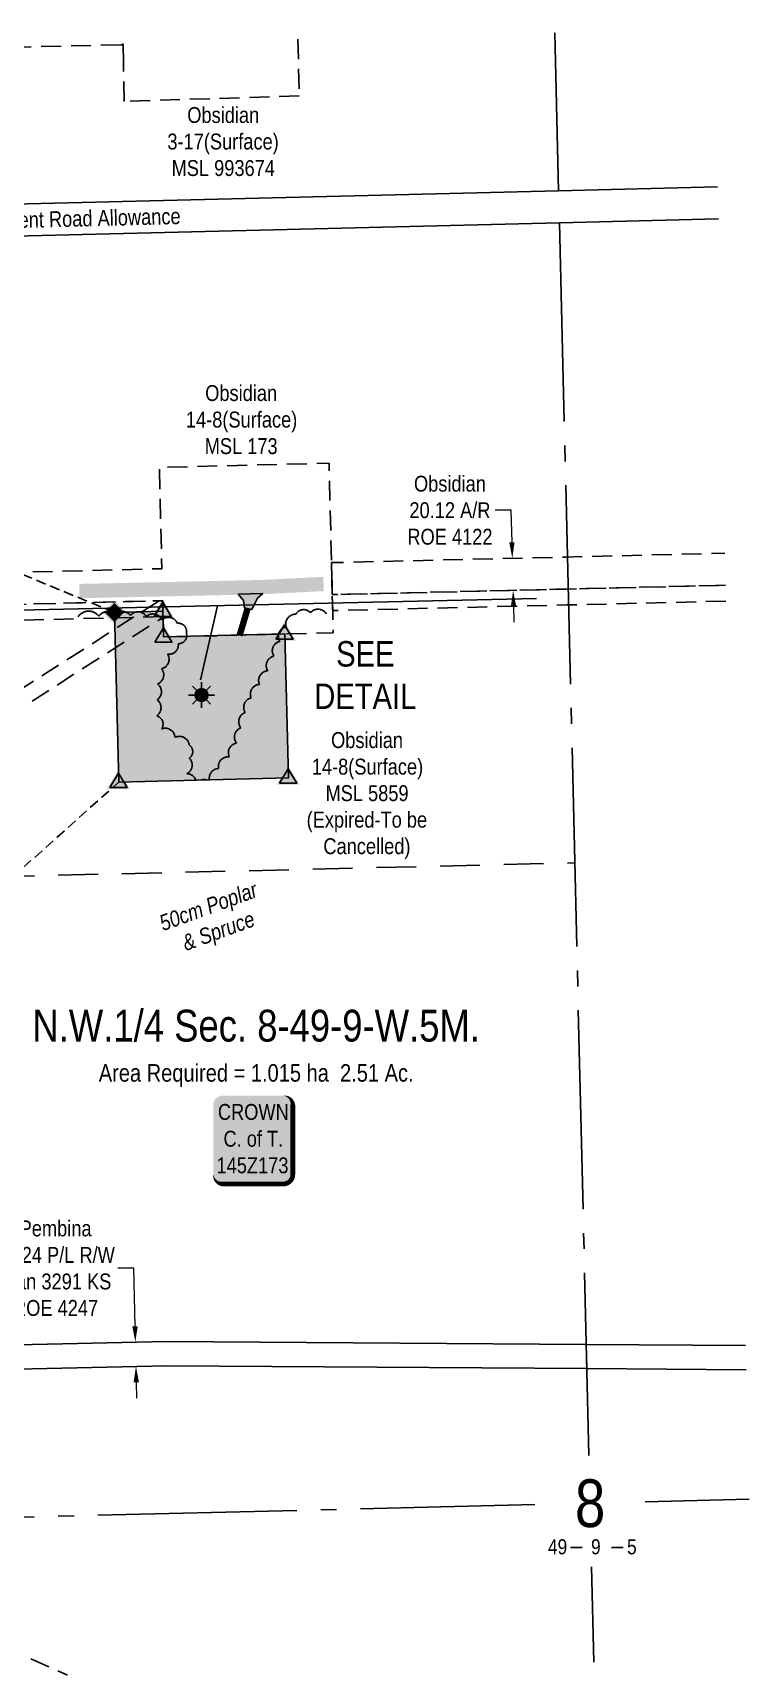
# Model space of a CAD drawing. Extents: x 611326 to 619223, y 5897357 to 5902021.
# Drawn here: x 614406 to 614856, y 5897369 to 5898401 of the extents above; entities that cross this region are included whole.
import ezdxf
from ezdxf.enums import TextEntityAlignment as Align

# ---------------------------------------------------------------- set-up
doc = ezdxf.new("R2010")
doc.units = 0
doc.header["$LTSCALE"] = 5
doc.header["$PDSIZE"] = 0.5
for name, pattern in [('0', [1, 1, 0]), ('foc-ACCESSROAD', [3.75, 2.5, -1.25]), ('foc-FLOWLINE', [3.75, 2.5, -1.25]), ('foc-LSD', [8, 5, -3]), ('foc-QUARTERLINE', [33, 25, -3, 2, -3]), ('foc-TIELINE', [1.875, 1.25, -0.625])]:
    doc.linetypes.add(name, pattern=pattern)
doc.layers.get('Defpoints').update_dxf_attribs({"color": 9})
for name, color, linetype in [('10', 1, 'Continuous'), ('9', 3, 'Continuous'), ('AS-OWNER', 7, 'Continuous'), ('AS-POWER', 104, 'foc-POWER'), ('AS-ROADS', 254, 'Continuous'), ('C-AR', 13, 'foc-ACCESSROAD'), ('C-FLOWLINE', 13, 'foc-FLOWLINE'), ('C-SYMBOL', 7, 'Continuous'), ('C-WS', 13, 'foc-ACCESSROAD'), ('C-WS-S', 8, 'Continuous'), ('DETAIL-T', 7, 'Continuous'), ('F-EZE', 190, 'foc-FLOWLINE'), ('F-RW', 190, 'Continuous'), ('F-VCE', 190, 'foc-FLOWLINE'), ('L-AREAREQUIRED', 7, 'Continuous'), ('L-MON', 1, 'Continuous'), ('L-QSEC', 8, 'foc-QUARTERLINE'), ('L-ROAD-T', 7, 'Continuous'), ('L-SEC', 7, 'Continuous'), ('L-SECLBL', 7, 'Continuous'), ('L-SECTION-LSD', 7, 'foc-LSD'), ('L-TIE', 7, 'foc-TIELINE'), ('P-PROPOSED', 10, 'Continuous'), ('P-PROPOSED-H', 21, 'Continuous'), ('T-BUSH', 110, '0'), ('T-BUSH-T', 110, 'Continuous')]:
    doc.layers.add(name, color=color, linetype=linetype)
for name, color, linetype, lineweight in [('C-AR-T', 13, 'Continuous', 9), ('C-WS-T', 13, 'Continuous', 9), ('F-RW-T', 190, 'Continuous', 9)]:
    doc.layers.add(name, color=color, linetype=linetype, lineweight=lineweight)
doc.styles.add('100L', font='ARIALN.TTF', dxfattribs={"height": 11})
doc.styles.add('175L', font='ARIALN.TTF', dxfattribs={"height": 20})
doc.styles.add('80', font='ARIALN.TTF', dxfattribs={"height": 10})
doc.styles.add('80CG', font='ARIALN.TTF', dxfattribs={"height": 10})
doc.styles.add('80L', font='ARIALN.TTF', dxfattribs={"height": 10})
doc.styles.add('foc-LtypeFont', font='ARIALN.TTF', dxfattribs={"height": 7.35})
doc.styles.add('SIMPLEX', font='ARIALN.TTF')
doc.linetypes.add('foc-POWER', pattern='A,6,-1,["P",foc-LtypeFont,S=0.2,R=0,X=-0.625,Y=-0.75],-1.24,4', length=12.24)
doc.dimstyles.new('Compass 5 000', dxfattribs={"dimscale": 5, "dimtxt": 9, "dimasz": 2, "dimexe": 0.2, "dimexo": 0.0625, "dimgap": 0.5, "dimtad": 0, "dimtih": 1, "dimtoh": 1, "dimzin": 0, "dimdsep": 46, "dimtxsty": '80CG', "dimcen": 0.1, "dimse1": 1, "dimse2": 1, "dimclrd": 256, "dimclrt": 256, "dimaunit": 1, "dimadec": 4, "dimazin": 0, "dimtfac": 0.06, "dimtofl": 0, "dimtmove": 0, "dimatfit": 1, "dimfxl": 0.2, "dimtolj": 1, "dimtzin": 0, "dimlwd": -1, "dimarcsym": 0})

# ---------------------------------------------------------------- blocks, each defined once
blk = doc.blocks.new('TRIA')
blk.add_hatch(color=255).paths.add_polyline_path([(-0.04, 1.52), (-1.47, -0.87), (1.39, -0.87)])
blk = doc.blocks.new('TRIAA')
blk.add_blockref('TRIA', (0, 0))
blk = doc.blocks.new('TRIB')
at = {"color": 1}
blk.add_lwpolyline([(-1.12, -0.67), (-0.04, 1.13), (1.04, -0.67)], close=True, dxfattribs=at)
blk = doc.blocks.new('TRIBB')
blk.add_blockref('TRIB', (0, 0))
blk = doc.blocks.new('TRICC')
for name in ['TRIAA', 'TRIBB']:
    blk.add_blockref(name, (0, 0))
blk = doc.blocks.new('plspike')
blk.add_blockref('TRICC', (0, 0))
blk = doc.blocks.new('GAS')
h = blk.add_hatch(color=255)
h.dxf.hatch_style = 1
edge = h.paths.add_edge_path()
edge.add_arc((0, 0), 0.9, 0, 360)
for p, q in [((-0.81, 0), (-1.62, 0)), ((-0.57, 0.57), (-1.14, 1.14)), ((0, 0.81), (0, 1.62)), ((0.57, 0.57), (1.14, 1.14)), ((1.62, 0), (0.81, 0)), ((-0.57, -0.57), (-1.14, -1.14)), ((0, -0.81), (0, -1.62)), ((1.14, -1.14), (0.57, -0.57))]:
    blk.add_line(p, q)
blk.add_circle((0, 0), 0.8)
blk = doc.blocks.new('L-SECLBL')
at = {"layer": '9', "color": 7}
for p, q in [((-5.1, -27.8), (-12.3, -27.8)), ((20.7, -27.8), (13.5, -27.8))]:
    blk.add_line(p, q, dxfattribs=at)
at = {"layer": '10', "color": 2, "style": 'SIMPLEX'}
blk.add_attdef('SEC', text='', height=30, dxfattribs=at).set_placement((0, 0), align=Align.MIDDLE)
at = {"layer": '10', "color": 5, "style": '80L'}
blk.add_attdef('TWP', text='', height=9.5, dxfattribs=at).set_placement((-14.4, -27.4), align=Align.MIDDLE_RIGHT)
blk.add_attdef('RGE', text='', height=9.5, dxfattribs=at).set_placement((3.6, -27.4), align=Align.MIDDLE_CENTER)
blk.add_attdef('MER', text='', height=9.5, dxfattribs=at).set_placement((23.2, -27.4), align=Align.MIDDLE_LEFT)
blk = doc.blocks.new('*D419')
at = {"layer": 'Defpoints', "color": 0, "transparency": 16777216}
for p in [(614464, 5897578.2), (614470, 5897578.3), (614464.3, 5897562.9)]:
    blk.add_point(p, dxfattribs=at)
at = {"layer": 'F-RW-T', "transparency": 16777216}
for p, q in [((614469, 5897624.7), (614459, 5897624.7)), ((614469.8, 5897588.3), (614469, 5897624.7)), ((614470.6, 5897553.1), (614470.8, 5897543.1))]:
    blk.add_line(p, q, dxfattribs=at)
for points in [[(614471.5, 5897588.3), (614468.1, 5897588.3), (614470, 5897578.3)], [(614472.3, 5897553.1), (614468.9, 5897553), (614470.4, 5897563.1)]]:
    blk.add_solid(points, dxfattribs=at)
at = {"layer": 'F-RW-T', "transparency": 16777216, "insert": (614419.9, 5897624.7), "char_height": 10, "attachment_point": 5, "style": '80CG'}
blk.add_mtext('\\A1;Pembina\\P15.24 P/L R/W\\PPlan 3291 KS\\PROE 4247', dxfattribs=at)
blk = doc.blocks.new('*D426')
at = {"layer": 'C-AR-T', "transparency": 16777216}
for p, q in [((614706.2, 5898101), (614696.2, 5898101)), ((614706.7, 5898080.8), (614706.2, 5898101)), ((614707.6, 5898040.7), (614707.9, 5898030.7))]:
    blk.add_line(p, q, dxfattribs=at)
for points in [[(614708.3, 5898080.9), (614705, 5898080.8), (614706.9, 5898070.8)], [(614709.3, 5898040.8), (614706, 5898040.7), (614707.4, 5898050.7)]]:
    blk.add_solid(points, dxfattribs=at)
at = {"layer": 'Defpoints', "color": 0, "transparency": 16777216}
for p in [(614706.9, 5898070.8), (614709.3, 5898070.9), (614709.8, 5898050.8)]:
    blk.add_point(p, dxfattribs=at)
at = {"layer": 'C-AR-T', "transparency": 16777216, "insert": (614667.7, 5898101), "char_height": 10, "attachment_point": 5, "style": '80CG'}
blk.add_mtext('\\A1;Obsidian\\P20.12 A/R\\PROE 4122', dxfattribs=at)
blk = doc.blocks.new('SMONA')
blk.add_hatch(color=255).paths.add_polyline_path([(0, -1.49), (1.49, 0), (0, 1.49), (-1.49, 0)])
blk = doc.blocks.new('SMONAA')
blk.add_blockref('SMONA', (0, 0))
blk = doc.blocks.new('SMONB')
at = {"color": 1}
blk.add_solid([(0, 1.2), (1.2, 0), (-1.2, 0), (0, -1.2)], dxfattribs=at)
blk = doc.blocks.new('SMONBB')
blk.add_blockref('SMONB', (0, 0))
blk = doc.blocks.new('SMONCC')
for name in ['SMONAA', 'SMONBB']:
    blk.add_blockref(name, (0, 0))
blk = doc.blocks.new('FDIBAR')
blk.add_blockref('SMONCC', (0, 0))
blk = doc.blocks.new('*U448')
h = blk.add_hatch(color=59)
edge = h.paths.add_edge_path()
edge.add_line((-19, -28.5), (19, -28.5))
edge.add_arc((19, -22.5), 6, 270, 360)
edge.add_line((25, -22.5), (25, 21))
edge.add_arc((19, 21), 6, 0, 90)
edge.add_line((19, 27), (-19, 27))
edge.add_arc((-19, 21), 6, 90, 180)
edge.add_line((-25, 21), (-25, -22.5))
edge.add_arc((-19, -22.5), 6, 180, 270)
at = {"color": 1, "flags": 128}
blk.add_lwpolyline([(-19, -28.5, 3, 3, 0), (19, -28.5, 3, 3, 0.414214), (25, -22.5, 3, 3, 0), (25, 21, 3, 0, 0.414214), (19, 27, 0, 0, 0), (-19, 27, 0, 0, 0.414214), (-25, 21, 0, 0, 0), (-25, -22.5, 0, 3, 0.414214)], format="xyseb", close=True, dxfattribs=at)
blk.add_lwpolyline([(-11.8, -17.2, 0, 7.5, 0), (0, 0, 0, 0, 0)], format="xyseb", dxfattribs=at)
at = {"color": 1, "style": '80'}
blk.add_attdef('ENTER_TEXT_001', (-36, -5), '', height=10, dxfattribs=at)

msp = doc.modelspace()

# ---------------------------------------------------------------- hatches: boundary and pattern name
at = {"layer": 'AS-ROADS'}
h = msp.add_hatch(color=256, dxfattribs=at)
h.dxf.hatch_style = 1
h.paths.add_polyline_path([(614534.577, 5898048.237), (614537.944, 5898044.387), (614538.503, 5898039.676), (614543.167, 5898038.575), (614546.77, 5898045.717), (614550.103, 5898048.616)])
at = {"layer": 'P-PROPOSED-H'}
h = msp.add_hatch(color=256, dxfattribs=at)
h.dxf.hatch_style = 1
h.paths.add_polyline_path([(614456.933, 5898036.827), (614487.38, 5898037.574), (614487.802, 5898021.41), (614563.939, 5898023.346), (614566.206, 5897932.88), (614459.596, 5897930.209)])

# ---------------------------------------------------------------- linework, layer by layer
at = {"layer": 'AS-POWER', "flags": 128}
for points in [[(613817.447, 5898025.039), (613859.232, 5898025.832), (613876.822, 5898026.317), (613936.988, 5898027.816), (614535.264, 5898041.295), (614722.054, 5898045.505)], [(614510.881, 5897994.525), (614521.718, 5898040.99)]]:
    msp.add_lwpolyline(points, dxfattribs=at)
at = {"layer": 'AS-ROADS', "flags": 128}
for points, const_width in [([(614434.849, 5898050.243), (614548.62, 5898052.708), (614588.253, 5898054.719)], 8.997), ([(614540.564, 5898039.271), (614535.495, 5898022.27)], 3.998)]:
    msp.add_lwpolyline(points, dxfattribs=dict(at, const_width=const_width))
msp.add_lwpolyline([(614534.577, 5898048.237), (614537.944, 5898044.387), (614538.503, 5898039.676), (614543.167, 5898038.575), (614546.77, 5898045.717), (614550.103, 5898048.616)], close=True, dxfattribs=at)
at = {"layer": 'C-AR'}
msp.add_lwpolyline([(614462.266, 5898393.586), (614460.82, 5898393.551), (614334.19, 5898390.467), (614335.15, 5898291.973), (614315.143, 5898291.483), (614314.175, 5898390.741)], dxfattribs=at)
at = {"layer": 'C-AR', "flags": 128}
for points in [[(614462.249, 5898394.369), (614462.266, 5898393.586)], [(614840.858, 5898053.906), (614740.925, 5898051.515), (614593.729, 5898047.989), (614593.247, 5898068.114), (614740.442, 5898071.64), (614840.375, 5898074.033)]]:
    msp.add_lwpolyline(points, dxfattribs=at)
at = {"layer": 'C-FLOWLINE'}
msp.add_lwpolyline([(614216.068, 5897463.822), (614427.307, 5897369.037)], dxfattribs=at)
at = {"layer": 'C-WS'}
for points in [[(614572.97, 5898361.421), (614463.018, 5898357.964), (614462.487, 5898382.856), (614462.273, 5898392.86), (614462.241, 5898394.369)], [(613937.438, 5898030.482), (614484.932, 5898044.136), (613945.747, 5897699.155)]]:
    msp.add_lwpolyline(points, dxfattribs=at)
at = {"layer": 'C-WS', "flags": 128}
for points in [[(614572.212, 5898397.063), (614572.97, 5898361.421)], [(613936.934, 5898050.588), (614486.685, 5898064.298), (614485.097, 5898127.954), (614591.703, 5898130.613), (614593.792, 5898046.851), (614594.362, 5898024.007), (614487.756, 5898021.348), (614487.445, 5898033.806), (613946.042, 5897687.405)]]:
    msp.add_lwpolyline(points, dxfattribs=at)
at = {"layer": 'F-EZE', "flags": 128}
msp.add_lwpolyline([(614841.098, 5898043.905), (614741.165, 5898041.512), (614594.017, 5898037.988), (614593.729, 5898047.989), (614740.925, 5898051.515), (614840.858, 5898053.907)], dxfattribs=at)
at = {"layer": 'F-RW', "flags": 128}
msp.add_lwpolyline([(614753.401, 5897576.907), (614753.766, 5897561.67), (614489.88, 5897563.504), (614121.515, 5897555.303), (614052.816, 5897580.217), (613992.934, 5897624.416), (613987.076, 5897628.74), (613977.587, 5897635.743), (613974.129, 5897638.296), (613947.253, 5897639.13), (613947.08, 5897647.939), (613946.87, 5897654.387), (613956.94, 5897654.075), (613977.179, 5897653.447), (613979.35, 5897653.38), (613985.466, 5897648.864), (613992.488, 5897643.683), (614011.943, 5897629.323), (614060.086, 5897593.789), (614124.026, 5897570.602), (614489.762, 5897578.74), (614753.401, 5897576.907)], close=True, dxfattribs=at)
at = {"layer": 'F-RW'}
msp.add_lwpolyline([(614753.766, 5897561.67), (614753.401, 5897576.907), (614853.408, 5897576.212)], dxfattribs=at)
at = {"layer": 'F-RW', "flags": 128}
msp.add_lwpolyline([(614853.773, 5897560.974), (614753.766, 5897561.67)], dxfattribs=at)
at = {"layer": 'F-VCE', "flags": 128}
msp.add_lwpolyline([(614487.436, 5898034.199), (613947.682, 5898020.738), (613955.589, 5897705.451), (613945.747, 5897699.155), (613937.438, 5898030.482), (614487.186, 5898044.192)], close=True, dxfattribs=at)
at = {"layer": 'L-QSEC', "flags": 128}
for points in [[(614736.007, 5898301.794), (614733.627, 5898401.018)], [(614736.491, 5898281.69), (614755.076, 5897507.084)], [(613951.656, 5897457.338), (614721.055, 5897476.249)], [(614790.29, 5897477.951), (614855.727, 5897479.56)], [(614756.754, 5897437.132), (614758.193, 5897377.17)]]:
    msp.add_lwpolyline(points, dxfattribs=at)
at = {"layer": 'L-SEC', "flags": 128}
for points in [[(614736.007, 5898301.794), (613931.155, 5898282.075)], [(613931.633, 5898261.971), (614736.49, 5898281.69)]]:
    msp.add_lwpolyline(points, dxfattribs=at)
at = {"layer": 'L-SECLBL', "flags": 128}
for points in [[(614736.007, 5898301.794), (614835.93, 5898304.245)], [(614736.49, 5898281.69), (614836.422, 5898284.139)]]:
    msp.add_lwpolyline(points, dxfattribs=at)
at = {"layer": 'L-SECTION-LSD', "flags": 128}
msp.add_lwpolyline([(613941.71, 5897860.148), (614746.142, 5897879.449)], dxfattribs=at)
at = {"layer": 'L-TIE', "flags": 128}
for points in [[(614456.933, 5898036.827), (613911.527, 5898261.467)], [(613931.681, 5897457.821), (614459.596, 5897930.209)]]:
    msp.add_lwpolyline(points, dxfattribs=at)
at = {"layer": 'P-PROPOSED', "flags": 128}
msp.add_lwpolyline([(614456.933, 5898036.827), (614487.38, 5898037.574), (614487.802, 5898021.41), (614563.939, 5898023.346), (614566.206, 5897932.88), (614459.596, 5897930.209)], close=True, dxfattribs=at)
at = {"layer": 'T-BUSH', "flags": 128}
for points in [[(614507.925, 5897931.42, 0.35474895), (614502.308, 5897935.404, 0.52056705), (614503.926, 5897945.174, 0.52056705), (614503.797, 5897953.679, 0.52056705), (614494.917, 5897958.269, 0.52056705), (614486.482, 5897963.596, 0.52056705), (614483.419, 5897971.915, 0.52056705), (614483.675, 5897981.907, 0.52056705), (614483.931, 5897991.9, 0.52056705), (614486.408, 5898001.422, 0.52056705), (614490.232, 5898010.658, 0.52056705), (614496.963, 5898017.178, 0.52056705), (614502.082, 5898023.82, 0.52056705), (614496.403, 5898029.965, 0.52056705), (614486.643, 5898032.125, 0.52056705), (614476.883, 5898034.286, 0.52056705), (614466.977, 5898034.933, 0.52056705), (614456.983, 5898034.686, 0.52056705), (614446.99, 5898034.438, 0.52056705), (614434.014, 5898034.116)], [(614590.022, 5898035.874, 0.52056705), (614580.054, 5898036.624, 0.52056705), (614570.843, 5898035.688, 0.52056705), (614564.776, 5898027.743, 0.52056705), (614560.736, 5898018.658, 0.52056705), (614557.095, 5898009.348, 0.52056705), (614553.18, 5898000.175, 0.52056705), (614547.983, 5897991.636, 0.52056705), (614542.785, 5897983.097, 0.52056705), (614539.07, 5897973.913, 0.52056705), (614536.358, 5897964.292, 0.52056705), (614533.645, 5897954.671, 0.52056705), (614529.134, 5897946.061, 0.52056705), (614522.321, 5897938.746, 0.45432009), (614516.543, 5897931.636, 0.45432009)], [(614514.842, 5897931.593, 0.17262912), (614511.076, 5897931.499, 0.17262912)]]:
    msp.add_lwpolyline(points, format="xyb", dxfattribs=at)

# ---------------------------------------------------------------- block references
at = {"layer": 'AS-OWNER'}
ref = msp.add_blockref('*U448', (614543.949, 5897706.183), dxfattribs=at)
ref.add_attrib('ENTER_TEXT_001', 'CROWN', (614521.889, 5897717.955), dxfattribs={"layer": '0', "color": 1, "height": 10, "style": '80'})
ref.add_attrib('ENTER_TEXT_002', 'C. of T.', (614525.385, 5897701.111), dxfattribs={"layer": '0', "color": 1, "height": 10, "style": '80'})
ref.add_attrib('ENTER_TEXT_003', '145Z173', (614520.995, 5897684.404), dxfattribs={"layer": '0', "color": 1, "height": 10, "style": '80'})
at = {"layer": 'C-WS-S', "xscale": 5, "yscale": 5, "zscale": 5}
msp.add_blockref('GAS', (614511.594, 5897984.893), dxfattribs=at)
at = {"layer": 'L-MON'}
for name, p, xscale, yscale, zscale in [('FDIBAR', (614456.933, 5898036.827), 4.998092900000001, 4.998092900000001, 4.998092900000001), ('plspike', (614487.38, 5898037.574), 5, 5, 5), ('plspike', (614487.802, 5898021.41), 5, 5, 5), ('plspike', (614563.939, 5898023.346), 5, 5, 5), ('plspike', (614459.596, 5897930.209), 5, 5, 5), ('plspike', (614566.206, 5897932.88), 5, 5, 5)]:
    msp.add_blockref(name, p, dxfattribs=dict(at, xscale=xscale, yscale=yscale, zscale=zscale))
at = {"layer": 'L-SECLBL', "xscale": 0.99961858, "yscale": 0.99961858, "zscale": 0.99961858}
msp.add_blockref('L-SECLBL', (614755.795, 5897477.103), dxfattribs=at).add_auto_attribs({'SEC': '8', 'TWP': '49', 'RGE': '9', 'MER': '5'})

# ---------------------------------------------------------------- texts
at = {"layer": 'C-SYMBOL', "color": 3, "style": '175L'}
msp.add_text('N.W.1/4 Sec. 8-49-9-W.5M.', height=19.99237, dxfattribs=at).set_placement((614545.943, 5897761.172), align=Align.BOTTOM_CENTER)
at = {"layer": 'C-WS-T', "char_height": 9.99619, "attachment_point": 1, "style": '80L'}
for s, width, insert in [('\\pi12.811;Obsidian\\P\\pi0.29165;3-17(Surface)\\P\\pi2.9578;MSL 993674', 69.43834, (614489.837, 5898354.398)), ('\\pi12.811;Obsidian\\P\\pi0.6769;14-8(Surface)\\P\\pi12.5;MSL 173', 69.43834, (614501.094, 5898179.669)), ('\\pi15.523;Obsidian\\P\\pi3.3891;14-8(Surface)\\P\\pi12.015;MSL 5859\\P\\pi0.15704;(Expired-To be \\P\\pi10.685;Cancelled)', 74.86272, (614577.492, 5897961.586))]:
    msp.add_mtext_dynamic_manual_height_columns(s, width=width, gutter_width=50, heights=[0], dxfattribs=dict(at, insert=insert))
at = {"layer": 'DETAIL-T', "color": 3, "insert": (614614.514, 5897997.476), "char_height": 15.9939, "width": 63.61185, "attachment_point": 5, "style": '80CG'}
msp.add_mtext('SEE\\PDETAIL', dxfattribs=at)
at = {"layer": 'L-AREAREQUIRED', "color": 5, "style": '100L'}
msp.add_text('Area Required = 1.015 ha  2.51 Ac.', height=10.9958, dxfattribs=at).set_placement((614545.943, 5897738.68), align=Align.BOTTOM_CENTER)
at = {"layer": 'L-ROAD-T', "style": '80L'}
msp.add_text('Government Road Allowance', height=9.99619, rotation=1.403479, dxfattribs=at).set_placement((614423.979, 5898284.072), align=Align.MIDDLE_CENTER)
at = {"layer": 'T-BUSH-T', "insert": (614483.526, 5897845.717), "char_height": 9.99619, "attachment_point": 1, "rotation": 20, "style": '80L'}
msp.add_mtext_dynamic_manual_height_columns('\\pi0.46135;{\\fArial Narrow|b0|i1|c0|p34;50cm Poplar\\P\\pi9.745;& Spruce}', width=65.40696, gutter_width=50, heights=[0], dxfattribs=at)

# ---------------------------------------------------------------- dimensions: what is measured, and where the dimension line sits
at = {"layer": 'C-AR-T'}
dim = msp.add_linear_dim(base=(614706.909, 5898070.837), p1=(614709.799, 5898050.769), p2=(614709.317, 5898070.894), angle=91.372089, text='Obsidian\\P20.12 A/R\\PROE 4122', dimstyle='Compass 5 000', dxfattribs=at)
dim.commit()
dim.dimension.update_dxf_attribs({"geometry": '*D426', "text_midpoint": (614667.683, 5898101.015), "dimtype": 161})
at = {"layer": 'F-RW-T'}
dim = msp.add_linear_dim(base=(614470.031, 5897578.301), p1=(614464.331, 5897562.936), p2=(614463.992, 5897578.166), angle=91.274575, text='Pembina\\P15.24 P/L R/W\\PPlan 3291 KS\\PROE 4247', dimstyle='Compass 5 000', dxfattribs=at)
dim.commit()
dim.dimension.update_dxf_attribs({"geometry": '*D419', "text_midpoint": (614419.913, 5897624.665), "dimtype": 161})

doc.saveas('drawing.dxf')
